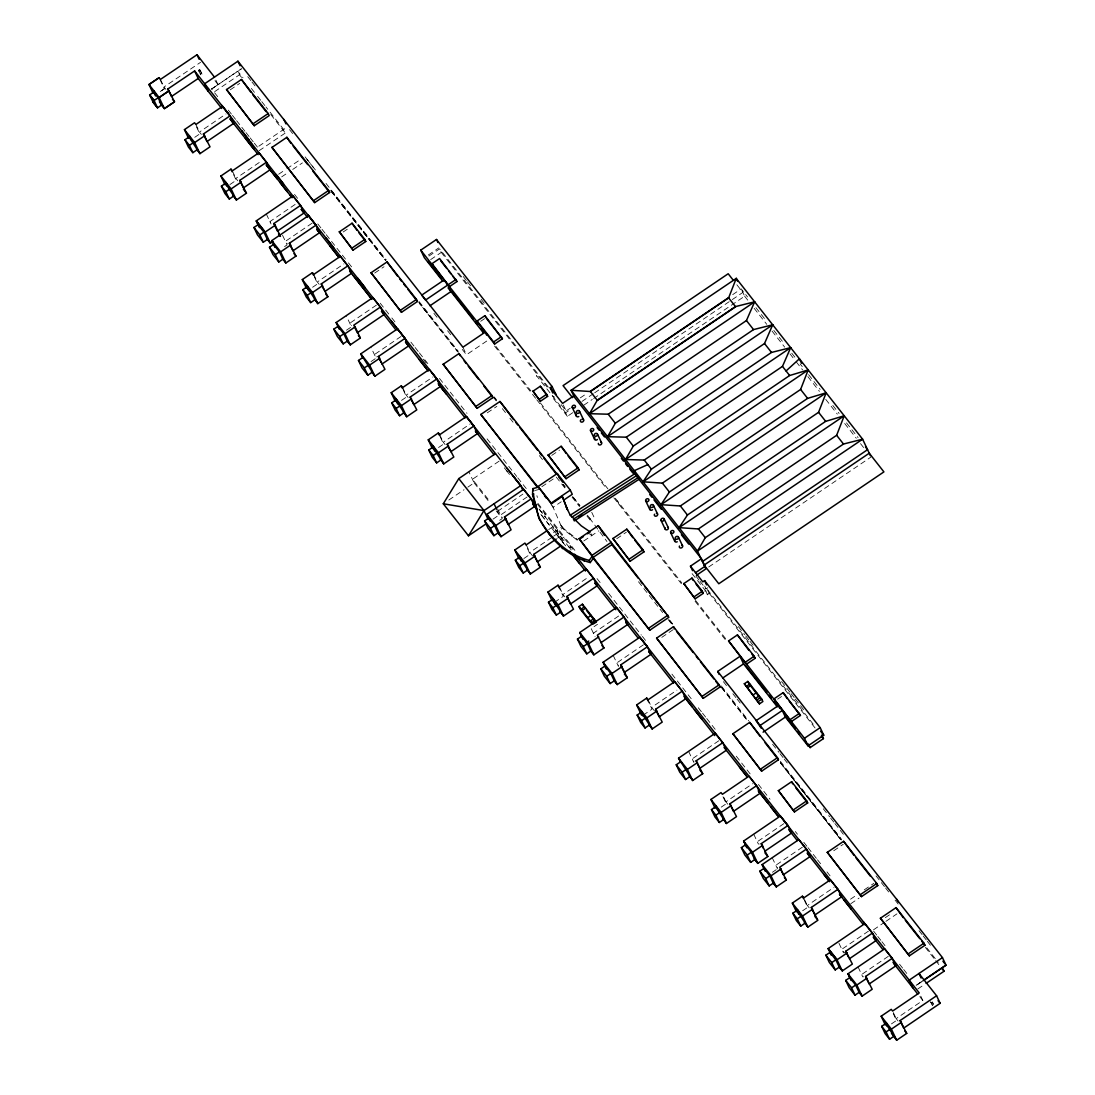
<?xml version="1.0" encoding="UTF-8"?>
<svg xmlns="http://www.w3.org/2000/svg" width="1095" height="1095" viewBox="0 0 1095 1095"><rect width="100%" height="100%" fill="white"/><g stroke="black" fill="none" stroke-linecap="round" stroke-linejoin="round"><path stroke-width="0.75" stroke-dasharray="5 3.75" d="M707.589 594.763L709.054 593.079L707.37 589.521L705.55 590.752L707.589 594.763L704.619 590.985M215.907 80.127L218.042 84.657L211.636 88.996L218.932 98.235M164.318 88.763L159.281 92.199L164.346 88.804L159.09 77.69M214.702 91.624L239.463 74.775L237.779 71.202L241.502 68.752L211.636 88.996L237.779 71.202L242.994 77.827M201.343 134.411L199.468 132.03L226.104 113.894M194.746 137.313L199.796 133.877L195.854 125.542M237.779 180.771L235.904 178.389L261.144 161.211M229.936 184.535L236.233 180.251L232.948 173.297M295.144 204.423L269.904 221.601L271.779 223.969M312.061 223.188L285.412 241.324L287.287 243.706M284.577 246.608L287.095 244.883L281.839 233.782M319.192 284.358L317.317 281.976L343.967 263.854M312.595 287.26L317.646 283.824L314.361 276.884M376.434 305.108L349.784 323.244L351.673 325.626M346.431 330.238L351.468 326.803L346.212 315.688M401.057 336.439L374.408 354.575L376.283 356.943M371.054 361.555L376.091 358.133L370.835 347.019M408.106 397.485L406.231 395.117L432.881 376.981M401.523 400.387L406.56 396.965L403.275 390.012M445.145 444.611L443.27 442.243L469.906 424.107M438.547 447.513L443.598 444.091L440.313 437.138M499.087 461.159L472.438 479.295L490.286 501.962M467.825 487.152L474.121 482.854L468.865 471.753M497.636 511.297L522.876 494.119M493.01 519.139L499.32 514.855L497.349 510.694M527.174 496.911L500.538 515.047L502.413 517.429M499.69 520.317L502.222 518.606L496.966 507.491M548.691 529.569L552.893 526.709L560.421 536.221L563.993 543.777L556.465 534.264L552.893 526.709M532.635 555.959L529.816 552.4L552.263 537.125M553.659 536.167L556.465 534.264M523.848 558.532L530.144 554.248L524.902 543.134M557.615 538.138L560.421 536.221M564.828 596.843L562.953 594.462L588.193 577.284M554.467 602.318L563.282 596.323L559.34 587.988M618.634 616.02L593.394 633.197L595.269 635.579M643.422 644.804L616.772 662.94L618.648 665.322M654.481 710.901L651.662 707.329L676.902 690.151M643.162 715.186L651.99 709.177L648.048 700.841M718.826 740.754L692.177 758.89L694.052 761.258M727.833 804.236L725.944 801.855L752.593 783.719M721.235 807.138L726.286 803.703L721.687 793.985M783.938 823.591L757.288 841.726L759.163 844.108M802.43 847.133L775.794 865.269L777.669 867.651M772.427 872.263L776.204 869.69M809.219 907.851L807.343 905.483L833.993 887.347M802.635 910.753L807.672 907.331L804.387 900.377M850.514 899.2L857.399 894.519M864.27 889.838L873.906 883.282M850.829 903.703L859.082 898.078M868.458 931.147L841.809 949.283L844.628 952.842M873.55 929.778L884.555 922.277M885.937 921.347L896.942 913.86M888.278 956.359L861.628 974.495L863.517 976.877M922.565 981.065L916.145 985.377L921.265 981.914M898.051 1020.978L896.175 1018.61L922.825 1000.474L919.964 994.424M891.467 1023.88L896.504 1020.458L893.219 1013.505M931.27 1002.76L930.531 1001.829L932.954 1006.319L931.27 1002.76L932.447 1001.952L934.131 1005.525M932.215 1005.388L933.392 1004.58L932.269 1002.212M230.237 89.831L239.723 83.398M343.159 232.017L350.222 227.226M374.723 273.038L384.03 266.728M428.268 255.025L438.753 247.922M428.98 256.025L439.601 248.839L548.746 387.698M430.663 259.597L441.285 252.397L439.601 248.839M480.691 321.3L484.606 318.645M462.268 349.428L466.47 354.766L488.767 339.669M487.275 412.829L496.856 406.354M580.295 397.882L587.358 393.105M732.719 294.623L741.192 288.875L747.515 296.923M561.146 404.63L566.129 410.981L570.235 408.189M581.965 401.427L593.257 393.776M594.667 392.818L742.862 292.42L736.579 284.413M572.767 412.678L567.361 416.333L565.677 412.774L571.084 409.106M583.758 405.218L592.231 399.483M593.641 398.525L744.655 296.211L741.192 288.875M448.827 500.032L464.034 489.725M551.757 455.383L559.531 450.113M541.82 486.728L555.493 477.461M537.426 497.458L536.892 495.693M551.018 504.603L553.126 507.272L561.242 501.77M545.091 515.006L544.557 513.24M553.495 532.471L562.105 526.64L562.748 527.995L557.026 531.869L560.585 539.424L564.336 536.892L575.943 551.688M557.328 530.048L557.793 531.171M570.043 546.213L570.865 547.801L570.331 546.022M583.772 540.998L598.828 530.801M616.718 538.726L626.381 532.184M594.051 626.655L597.487 624.314M708.725 566.977L871.031 457.012M700.02 581.322L706.015 588.946L707.822 587.714M661.818 637.345L674.465 628.776M777.655 699.13L781.57 696.488M833.733 850.747L843.232 844.3M885.321 917.651L890.522 914.133M165.879 89.352L164.004 86.97L200.577 62.306M198.428 70.326L199.605 69.532L200.344 70.463L202.027 74.022L200.85 74.83L198.428 70.326L200.85 74.83M199.167 71.257L200.344 70.463M200.111 73.885L201.288 73.091L199.605 69.532M258.831 146.196L287.396 126.924M259.132 150.686L285.357 133.001L283.673 129.443L265.934 106.94M278.636 174.242L285.535 169.588M286.917 168.657L300.714 159.35M281.689 176.87L287.219 173.147M292.735 169.424L302.398 162.909M916.145 985.377L921.661 981.654M917.829 988.949L924.727 984.295M535.236 490.437L539.424 489.314M567.361 416.333L553.495 398.703L552.167 395.596L554.508 397.156M589.343 533.758L591.889 535.496L590.219 531.965M577.257 540.218L564.308 529.98L560.544 524.656L563.665 528.625L577.886 539.726M840.262 839.085L780.475 762.818L840.522 838.524M458.34 352.371L419.221 303L457.162 351.29M494.297 397.731L496.405 400.4M563.035 484.455L565.143 487.124M572.548 496.459L579.953 505.808L572.534 496.322M590.52 519.139L587.344 515.143L606.958 541.519M568.428 546.378L571.248 549.95M919.8 996.642L922.825 1000.474M247.757 76.677L250.892 80.647M251.932 81.974L255.067 85.944M251.344 88.408L256.558 95.032M257.599 96.346L260.733 100.316M261.773 101.643L264.894 105.613M315.428 169.985L304.848 156.558L314.279 168.657M326.009 183.412L386.316 259.967M419.125 301.59L458.271 351.276M494.242 396.938L496.363 399.62M563.008 484.236L565.13 486.919M239.463 74.775L241.557 77.416M270.752 114.469L285.357 133.001M331.621 191.707L385.563 260.158M418.728 302.247L434.783 322.628M330.745 190.831L385.467 260.281M493.927 397.923L496.199 400.838M502.372 408.654L505.548 412.678M509.914 418.249L513.076 422.259M539.37 455.616L542.531 459.64M556.274 477.091L566.881 490.56M572.124 497.212L579.542 506.643M586.92 516.005L592.203 522.712M780.475 762.818L841.261 840.002M228.294 110.13L231.415 114.099M232.455 115.413L235.589 119.382M236.629 120.696L240.79 125.98M241.831 127.307L244.951 131.277M245.992 132.591L249.112 136.56M250.153 137.874L253.273 141.844M254.327 143.158L257.448 147.127M294.5 194.39L297.676 198.428M317.783 223.941L320.958 227.965M322.012 229.32L325.188 233.344M326.242 234.686L330.485 240.065M331.539 241.406L347.416 261.554M348.47 262.896L351.646 266.92M380.211 303.192L390.792 316.619M391.859 317.961L395.021 321.985M410.899 342.133L414.074 346.171M415.128 347.512L418.304 351.536M419.371 352.877L427.83 363.622M439.465 378.405L466.976 413.321M487.083 438.835L516.717 476.448M517.771 477.79L526.243 488.534M537.878 503.317L564.336 536.892M423.163 359.133L426.338 363.157M537.44 504.193L574.451 551.209M504.33 467.825L507.478 471.836M474.121 482.854L489.862 502.865M496.172 510.859L499.32 514.855M755.933 307.64L766.459 321.04M773.837 330.416L784.362 343.816M791.74 353.192L794.902 357.216M800.158 363.923L802.265 366.592M808.589 374.641L820.169 389.382M832.816 405.451L839.126 413.499M846.503 422.875L858.083 437.617M744.655 296.211L748.87 301.577M754.14 308.284L766.774 324.353M772.043 331.06L784.677 347.129M789.947 353.836L795.203 360.529M796.257 361.87L802.58 369.918M807.85 376.612L819.43 391.353M825.753 399.388L837.333 414.129M844.71 423.505L856.29 438.246M860.506 443.612L863.654 447.636M463.253 276.529L466.415 280.553M467.469 281.894L470.631 285.918M481.17 299.318L484.332 303.342M738.386 626.6L744.71 634.635M745.763 635.976L748.925 640M749.979 641.341L753.141 645.366M781.584 681.569L785.799 686.921M786.853 688.262L790.015 692.286M791.069 693.628L794.231 697.652M795.285 698.993L799.501 704.359M800.554 705.7L803.716 709.724M707.37 589.521L815.446 727.039M696.037 576.244L699.021 580.063M441.285 252.397L549.375 389.916M815.036 727.929L709.054 593.079L705.55 590.752L692.04 573.575L693.162 575.943M549.964 392.776L536.454 375.599L538.138 379.157M552.167 395.596L565.677 412.774M496.008 346.472L530.842 390.805M540.341 402.892L607.903 488.849M615.294 498.252L681.788 582.868M695.517 600.334L727.189 640.63M494.516 346.006L531.472 393.023M532.526 394.364L535.688 398.388M536.742 399.73L606.411 488.384M613.802 497.787L681.364 583.745M695.092 601.21L726.751 641.506M289.518 129.607L292.68 133.645M433.907 313.334L437.069 317.345M447.568 330.717L450.716 334.728M723.384 681.651L726.546 685.675M732.87 693.724L736.032 697.748M737.086 699.089L740.247 703.113M772.591 744.258L778.928 752.32M779.982 753.661L783.144 757.699M784.212 759.04L787.373 763.064M823.276 808.753L829.613 816.815M830.667 818.157L833.829 822.181M834.896 823.522L843.342 834.28M876.068 875.918L880.298 881.297M881.352 882.638L884.514 886.676M885.581 888.018L888.743 892.042M895.08 900.104L898.242 904.141M539.342 509.38L571.535 550.333M506.424 470.508L509.572 474.505M540.903 514.376L565.773 546.022M919.034 930.682L922.154 934.665M923.194 935.992L926.302 939.962M927.342 941.289L930.449 945.272M926.781 947.805L938.21 962.382M669.62 620.03L673.836 625.423M721.304 685.949L748.72 720.921M780.365 761.285L841.535 839.304M795.518 781.762L840.837 839.578M925.343 947.394L934.692 959.316M935.732 960.644L939.893 965.954M638.481 581.732L662.68 612.584M668.087 619.455L673.357 626.176M721.578 687.701L747.871 721.235M331.032 190.79L385.741 260.528M597.035 578.598L600.197 582.636M608.642 593.394L641.341 635.1M642.395 636.441L646.611 641.834M671.933 674.123L691.972 699.678M698.295 707.753L701.457 711.791M702.511 713.132L705.686 717.17M706.74 718.512L715.172 729.284M736.278 756.18L752.101 776.369M758.424 784.444L770.031 799.24M795.34 831.529L797.447 834.212M803.785 842.288L806.947 846.326M808 847.667L812.216 853.046M813.27 854.401L816.446 858.439M817.5 859.78L820.661 863.818M826.985 871.894L830.147 875.918M873.605 931.12L876.725 935.089M877.752 936.417L880.873 940.386M881.913 941.7L885.02 945.683M899.543 964.202L902.663 968.172M903.69 969.499L906.811 973.469M669.237 620.112L673.425 625.505M721.701 687.427L747.94 721.085M331.046 190.188L385.536 260.117M214.948 80.701L218.042 84.657M201.288 73.091L202.027 74.022M539.082 509.011L545.611 517.36M541.724 515.362L549.184 524.916M561.188 526.011L552.482 505.917L553.126 507.272M893.315 1012.56L896.175 1018.61M858.069 966.94L862.75 976.877M838.962 943.233L843.492 952.842M617.402 500.935L619.086 504.494M804.483 899.433L807.343 905.483M563.282 404.931L566.129 410.981M772.221 857.713L777.477 868.828M753.716 834.171L758.411 844.108M591.738 512.337L593.873 516.867M723.809 797.324L725.944 801.855M688.604 751.334L693.86 762.448M571.522 535.373L572.165 536.728M648.089 699.787L651.662 707.329M563.665 528.625L564.308 529.98M613.2 655.385L618.456 666.499M462.911 347.211L466.47 354.766M591.259 628.667L595.078 636.756M559.381 586.92L562.953 594.462M526.257 544.845L529.816 552.4M439.697 434.688L443.27 442.243M402.659 387.562L406.231 395.117M313.745 274.434L317.317 281.976M266.331 214.045L271.026 223.969M232.332 170.847L235.904 178.389M195.895 124.474L199.468 132.03M160.445 79.415L164.004 86.97M704.728 586.112L706.015 588.946"/><path stroke-width="1.5" d="M592.682 557.615L649.759 630.227L668.908 617.265L598.24 525.682L579.091 538.644L593.476 558.08L590.232 562.57C567.169 556.465 549.238 538.316 538.658 517.415L532.54 494.516L532.8 488.644L538.398 487.138L551.456 503.755L562.283 496.418L567.484 509.668L562.283 496.418M536.92 509.257L533.566 496.692L533.703 493.749M800.609 389.464L808.178 369.946L789.646 375.517L651.415 469.166L643.052 481.814L662.379 483.114L800.609 389.464L807.604 398.375L826.15 392.804L818.567 412.322L680.351 505.972L661.024 504.672L669.374 492.011L807.604 398.375M836.635 435.304L844.204 415.785L825.671 421.356L687.441 515.006L679.078 527.653L698.405 528.953L836.635 435.304L843.492 444.036L862.614 439.191L870.429 455.739M746.448 320.561L754.633 301.809L735.484 306.6L597.254 400.25L589.507 413.691L608.218 414.211L746.448 320.561L753.552 329.581L772.7 324.791L764.515 343.543L626.285 437.192L607.574 436.672L615.322 423.231L753.552 329.581M782.473 366.401L790.658 347.649L771.51 352.439L633.28 446.089L625.532 459.517L644.243 460.051L782.473 366.401L789.646 375.517M843.492 444.036L705.262 537.686L697.474 551.072L705.905 568.88L696.434 575.299M486.467 523.588L468.468 535.784L443.297 503.768L458.791 478.611L495.515 453.617M468.468 535.784L483.976 510.599L520.741 485.591L513.226 476.079M590.232 562.57L589.206 560.407L592.45 555.918L579.091 538.644M786.059 370.959L799.418 358.79L801.54 363.294M923.044 980.723L946.012 965.16L942.453 957.605L717.718 671.427L740.015 656.316L743.573 663.871L777.299 706.781M486.632 335.138L485.208 332.113L462.911 347.211L237.93 61.197L214.469 77.115L197.004 54.75L160.445 79.415L159.09 77.69L148.988 84.52L153.108 93.253M188.586 138.367L184.453 129.621L194.54 122.763L195.895 124.474L222.545 106.352L230.06 115.851L233.632 123.406L206.982 141.542L203.41 133.987L230.06 115.851M196.936 149.892L192.857 152.67L188.422 147.058L184.973 139.749L189.052 136.984L199.933 153.67L210.021 146.812L203.41 133.987M192.857 152.67L189.408 145.361L193.487 142.583M199.933 153.67L194.677 142.555L204.765 135.698M225.022 184.726L220.903 175.994L230.977 169.136L232.332 170.847L258.981 152.711L266.496 162.224L270.068 169.78L243.418 187.902L239.846 180.36L266.496 162.224M233.386 196.251L229.307 199.03L224.872 193.432L221.409 186.123L225.502 183.344L236.383 200.043L246.457 193.185L239.846 180.36M229.307 199.03L225.844 191.721L229.923 188.956M236.383 200.043L231.127 188.929L241.201 182.071M267.385 239.449L263.293 242.228L257.421 234.795L253.972 227.486L258.05 224.708L263.922 232.154L267.385 239.449L270.369 243.241L272.888 241.53M300.495 205.422L304.068 212.977L277.418 231.1L273.846 223.558L300.536 205.395L293.008 195.882L256.244 220.903L259.433 227.637M263.293 242.228L259.844 234.932L263.922 232.154M274.941 247.374L271.752 240.64L308.516 215.619L316.044 225.132L319.576 232.701L292.926 250.837L289.354 243.282L316.044 225.132M282.893 259.187L278.801 261.965L272.929 254.533L269.479 247.224L273.558 244.445L279.43 251.877L282.893 259.187L285.877 262.978L295.965 256.107L289.395 243.268L290.709 244.993L280.635 251.864L285.877 262.978M278.801 261.965L275.351 254.656L279.43 251.877M306.436 288.313L302.302 279.581L312.39 272.71L313.745 274.434L340.394 256.298L347.909 265.811L351.481 273.353L324.832 291.489M314.799 299.838L310.706 302.617L306.271 297.005L302.822 289.71L306.901 286.931L317.783 303.63L327.87 296.759L321.259 283.933L347.909 265.811M310.706 302.617L307.257 295.308L311.336 292.529M317.783 303.63L312.54 292.516L322.614 285.644M339.313 329.28L336.138 322.546L372.902 297.539L380.417 307.038L383.948 314.621L357.312 332.757L354.451 326.707M347.266 341.106L343.187 343.871L337.301 336.439L333.852 329.143L337.931 326.365L343.816 333.797L347.266 341.106L350.263 344.884L360.351 338.026L355.095 326.912M380.417 307.038L353.74 325.201L355.122 326.885L345.007 333.77L350.263 344.884M343.187 343.871L339.737 336.576L343.816 333.797M397.485 328.883L404.999 338.396L378.364 356.532L384.961 369.357L374.887 376.215L360.761 353.877L397.526 328.856L405.041 338.369L408.572 345.952L381.922 364.074M371.889 372.423L367.81 375.202L361.925 367.769L358.476 360.46L362.554 357.682M367.81 375.202L364.348 367.906L368.44 365.128M395.35 401.441L391.216 392.708L401.304 385.851L402.659 387.562L429.308 369.426L436.823 378.938L440.395 386.494L413.746 404.616L410.173 397.074L436.823 378.938M403.713 412.966L399.62 415.744L395.199 410.146L391.736 402.837L395.829 400.058L406.697 416.757L416.784 409.9L410.173 397.074M399.62 415.744L396.171 408.449L400.25 405.67M406.697 416.757L401.454 405.643L411.528 398.785M432.388 448.567L428.254 439.834L438.342 432.977L439.697 434.688L466.347 416.552L473.861 426.064L477.434 433.62L450.784 451.742M440.751 460.092L436.659 462.87L432.224 457.272L428.775 449.963L432.853 447.184L443.735 463.883L453.823 457.026L447.212 444.2L473.861 426.064M436.659 462.87L433.209 455.575L437.288 452.796M443.735 463.883L438.493 452.769L448.567 445.911M490.067 521.083L486.878 514.349L523.643 489.342L531.171 498.841L504.48 517.004L508.053 524.56L534.702 506.424L531.13 498.868M498.006 532.909L493.927 535.674L488.055 528.242L484.592 520.946L488.685 518.168L494.557 525.6L498.006 532.909L501.004 536.687L511.091 529.829L505.835 518.715M493.927 535.674L490.478 528.379L494.557 525.6M501.004 536.687L495.748 525.573L505.876 518.688L504.48 517.004M518.948 558.737L514.814 549.991L524.902 543.134L526.257 544.845L547.295 530.528M527.297 570.249L523.218 573.027L518.784 567.429L515.334 560.12L519.413 557.341L530.295 574.04L540.382 567.183L533.771 554.357L556.205 539.082M523.218 573.027L519.769 565.732L523.848 562.953M530.295 574.04L525.039 562.926L535.126 556.068M561.188 545.68L537.344 561.913L533.771 554.357M552.072 600.799L547.952 592.067L558.026 585.209L559.381 586.92L586.03 568.784L593.545 578.297L597.117 585.852L570.468 603.975L566.909 596.433L593.545 578.297M560.435 612.324L556.356 615.103L551.921 609.491L548.472 602.195L552.551 599.417L563.432 616.115L573.506 609.258L566.909 596.433M556.356 615.103L552.893 607.793L556.985 605.015M563.432 616.115L558.176 605.001L568.264 598.144M582.923 639.234L579.748 632.513L616.512 607.492L624.027 617.005L627.558 624.574L600.909 642.71M590.876 651.06L586.797 653.838L580.911 646.406L577.462 639.097L581.541 636.318L587.426 643.75L590.876 651.06L593.873 654.851L603.947 647.98L597.35 635.155L624.027 617.005M586.263 642.765L588.782 641.054M586.797 653.838L583.334 646.529L587.426 643.75M598.732 636.852L588.617 643.737L593.873 654.851M606.301 668.977L603.112 662.256L639.877 637.235L647.405 646.748L650.936 654.317L624.287 672.453L620.714 664.898L647.405 646.748L639.85 637.263M614.254 680.803L610.175 683.581L604.289 676.149L600.84 668.84L604.919 666.061L610.791 673.493L614.254 680.803L617.251 684.594L627.325 677.723L620.755 664.87L622.069 666.609L611.995 673.48L617.251 684.594M610.175 683.581L606.712 676.272L610.791 673.493M641.478 715.131L636.647 704.934L646.734 698.062L648.089 699.787L674.739 681.651L682.253 691.164L685.826 698.706L659.176 716.842L655.604 709.286L682.253 691.164M649.143 725.191L645.051 727.97L640.63 722.358L637.167 715.062L641.259 712.284L652.127 728.983L662.215 722.111L655.604 709.286M645.051 727.97L641.602 720.661L645.68 717.882M652.127 728.983L646.885 717.868L656.959 710.997M715.254 733.198L722.809 742.684L696.133 760.847L702.73 773.672L692.656 780.53L678.53 758.192L715.295 733.171M689.658 776.738L685.579 779.517L679.694 772.085L676.245 764.775L680.323 762.01M685.579 779.517L682.117 772.221L686.209 769.443M692.656 780.53L687.4 769.415L697.515 762.531M715.076 808.192L710.942 799.46L721.03 792.588L722.385 794.299L749.021 776.177L756.549 785.69L760.122 793.232L733.472 811.368L729.9 803.812L756.549 785.69M723.425 819.717L719.347 822.496L714.912 816.884L711.463 809.588L715.541 806.81L726.423 823.508L736.511 816.637L729.9 803.812M719.347 822.496L715.897 815.186L719.976 812.408M726.423 823.508L721.167 812.394L731.255 805.523M746.817 847.763L743.628 841.042L780.393 816.021L787.921 825.534L791.452 833.103L764.803 851.239M754.77 859.589L750.691 862.367L744.805 854.935L741.356 847.626L745.435 844.847L751.307 852.28L754.77 859.589L757.767 863.38L767.841 856.509L761.23 843.684L787.921 825.534L780.365 816.049M750.691 862.367L747.228 855.058L751.307 852.28M757.767 863.38L752.511 852.266L762.626 845.381M765.323 871.305L762.134 864.585L798.898 839.564L806.426 849.077L809.958 856.646L783.308 874.782L780.448 868.746M773.262 883.131L769.183 885.91L763.311 878.464L759.848 871.168L763.94 868.39L769.812 875.822L773.262 883.131L776.259 886.909L786.347 880.052L779.736 867.226L806.426 849.077M769.183 885.91L765.734 878.601L769.812 875.822M781.132 868.924L771.003 875.808L776.259 886.909M796.476 911.82L792.342 903.074L802.416 896.216L803.771 897.927L830.421 879.791L837.949 889.304L841.507 896.86L814.858 914.996L811.299 907.44L837.949 889.304M804.825 923.331L800.746 926.11L796.311 920.512L792.862 913.203L796.941 910.424L807.823 927.123L817.897 920.265L811.299 907.44M800.746 926.11L797.283 918.814L801.376 916.036M807.823 927.123L802.567 916.009L812.654 909.151M831.338 955.319L828.162 948.585L864.927 923.578L872.441 933.077L875.986 940.66L849.337 958.796M839.29 967.131L835.211 969.91L829.339 962.478L825.876 955.182L829.969 952.404L835.841 959.836L839.29 967.131L842.288 970.923L852.375 964.065L845.764 951.24L872.441 933.077M835.211 969.91L831.762 962.614L835.841 959.836M847.147 952.924L837.032 959.809L842.288 970.923M851.157 980.531L847.982 973.811L884.705 948.817L892.233 958.317L895.806 965.872L869.156 984.008M859.11 992.357L855.031 995.136L849.159 987.704L845.696 980.395L849.788 977.616L855.66 985.048L859.11 992.357L862.107 996.149L872.195 989.278L865.584 976.453L892.233 958.317M855.031 995.136L851.581 987.827L855.66 985.048M862.107 996.149L856.851 985.035L866.939 978.163M885.294 1024.934L881.174 1016.201L891.248 1009.344L892.603 1011.055L919.252 992.919L574.642 554.289M893.657 1036.459L889.578 1039.237L885.143 1033.639L881.68 1026.33L885.773 1023.551L896.654 1040.25L906.728 1033.393L900.117 1020.567L936.581 995.752L918.979 973.496L909.165 980.162L912.724 987.704L917.774 994.096M889.578 1039.237L886.115 1031.942L890.208 1029.163M896.654 1040.25L891.398 1029.136L901.472 1022.278M936.581 995.752L940.153 1003.307L903.69 1028.109L900.117 1020.567M226.542 89.571L241.447 79.483L268.207 113.524L269.192 115.618L254.286 125.706L226.542 89.571L254.286 125.706M253.301 123.625L268.207 113.524M271.971 147.414L286.89 137.299L328.637 190.421L329.622 192.501L314.703 202.616L271.971 147.414L314.703 202.616M313.717 200.536L328.637 190.421M339.354 231.839L352.056 223.229L364.786 239.422L365.771 241.502L353.069 250.112L339.354 231.839L353.069 250.112M352.084 248.031L364.786 239.422M371.082 272.751L387.028 261.951L416.47 299.414L417.455 301.495L401.509 312.294L371.082 272.751L401.509 312.294M442.955 281.374L424.34 257.681L420.767 250.139L436.494 239.476L552.044 386.494L555.973 394.515L553.865 391.832M432.046 263.649L439.588 258.543L456.998 281.524L449.456 286.644L432.046 263.649L433.031 265.729M400.524 310.213L416.47 299.414M447.841 284.96L425.544 300.057L421.684 295.144L443.981 280.046L447.841 284.96L450.962 291.544L430.048 305.71M448.471 284.549L456.013 279.444M478.091 323.066L477.105 320.972L484.934 315.675L502.413 338.752L494.598 344.063L420.767 250.139M443.188 364.279L459.01 353.575L491.97 395.514L492.955 397.594L477.133 408.312L443.188 364.279L477.133 408.312M494.598 344.063L493.599 341.969L501.428 336.671M476.147 406.231L491.97 395.514M537.385 487.261L480.828 414.457L499.977 401.482L557.191 474.286M533.046 391.175L540.328 386.234L546.638 394.282L547.623 396.363L540.355 401.29L533.046 391.175L540.355 401.29M552.852 393.064L550.224 387.726L552.044 386.494M539.37 399.21L546.638 394.282M589.507 413.691L754.633 301.809M548.184 455.055L561.133 446.281L578.078 467.825L579.063 469.906L566.101 478.693L548.184 455.055L566.101 478.693M607.574 436.672L772.7 324.791M538.398 487.138L538.097 486.495L557.245 473.519L570.29 490.122L572.274 494.297L563.939 499.95M565.116 476.599L578.078 467.825M551.456 503.755L551.141 503.098L570.29 490.122M625.532 459.517L790.658 347.649M579.145 516.881L581.938 514.992M643.052 481.814L808.178 369.946M580.747 538.384L583.457 536.55M587.509 533.799L590.219 531.965L581.322 525.874L570.344 515.156L635.059 473.587L638.18 477.571L639.015 479.323L574.3 520.891L573.465 519.126L638.18 477.571M661.024 504.672L826.15 392.804M612.981 538.507L626.778 529.159L642.984 549.786L643.97 551.88L630.172 561.215L612.981 538.507L630.172 561.215M592.149 555.261L611.284 542.285M612.283 544.379L593.134 557.355L649.759 630.227M629.187 559.134L642.984 549.786M679.078 527.653L844.204 415.785M592.053 624.109L580.09 608.888L578.981 606.548L582.417 604.207L596.392 621.974L594.092 623.534M581.021 609.149L584.47 606.808M582.116 610.545L585.565 608.204M587.741 617.703L591.19 615.363M590.342 621.002L593.791 618.675M591.642 622.658L595.091 620.331M692.601 570.687L690.466 566.156L701.416 558.737L573.506 396.007L562.57 403.425L550.224 387.726M702.429 561.543L867.568 449.675L865.461 446.993M695.407 572.781L704.988 566.293L701.416 558.737M683.827 583.594L691.972 578.078L702.306 591.232L703.291 593.326L695.161 598.828L683.827 583.594L695.161 598.828M761.217 728.216L756.111 720.661L778.408 705.55L782.268 710.477L785.389 717.061L808.014 745.846L823.741 735.197L820.169 727.641L704.619 580.624L702.798 581.856L690.466 566.156M694.175 596.748L702.306 591.232M648.774 628.147L667.923 615.171M656.603 638.125L673.48 626.682L719.169 684.813L720.154 686.893L703.277 698.323L656.603 638.125L703.277 698.323M728.558 640.917L737.428 634.908L754.168 656.22L755.153 658.3L746.284 664.309L728.558 640.917L804.442 738.29L808.014 745.846M745.298 662.229L754.168 656.22M722.673 678.038L743.573 663.871M702.292 696.242L719.169 684.813M744.381 683.759L747.817 681.418L761.778 699.185L762.886 701.525L759.437 703.866L744.381 683.759L759.437 703.866M746.42 686.36L749.87 684.019M747.515 687.756L750.965 685.415M753.141 694.914L756.59 692.587M755.742 698.227L759.191 695.886M757.042 699.869L760.477 697.542M758.342 701.525L761.778 699.185M774.055 698.815L783.185 692.629L800.445 715.418L791.315 721.605L774.055 698.815L775.041 700.896M732.911 733.732L749.692 722.358L777.464 757.685L778.449 759.766L761.655 771.14L732.911 733.732L761.655 771.14M759.971 725.574L782.268 710.477M763.092 732.172L785.389 717.061M790.33 719.524L799.46 713.338M804.442 738.29L820.169 727.641M760.669 769.06L777.464 757.685M805.934 742.232L810.149 747.611L823.426 738.619L821.743 735.046M778.394 790.645L791.617 781.693L806.686 800.856L807.672 802.936L794.45 811.901L778.394 790.645L794.45 811.901M793.464 809.807L806.686 800.856M827.314 852.334L843.602 841.302L876.78 883.501L877.766 885.595L861.478 896.627L827.314 852.334L861.478 896.627M860.492 894.547L876.78 883.501M880.435 918.212L896.038 907.645L923.975 943.192L924.96 945.272L909.356 955.839L880.435 918.212L909.356 955.839M908.371 953.759L923.975 943.192M942.453 957.605L918.979 973.496L921.114 978.027M923.92 980.107L946.012 965.16M159.09 77.69L148.988 84.52L159.131 97.51L164.387 108.624L174.502 101.794L167.905 88.969L194.623 70.942L536.221 505.397M153.752 92.131L149.659 94.895L153.095 102.205L157.516 107.83L161.608 105.065L158.159 97.756L153.752 92.131L155.558 95.963M158.159 97.756L154.053 100.521L149.659 94.895L154.08 100.507L157.516 107.83L153.095 102.205M194.623 70.942L198.195 78.484L171.463 96.511L167.905 88.969M214.469 77.115L204.642 83.754L208.214 91.309L221.751 108.473M926.11 983.351L944.054 971.251L942.371 967.693M571.905 517.141L636.619 475.586L634.292 470.672L647.829 464.608M443.297 503.768L483.976 510.599L487.918 518.934M538.658 517.415C549.526 537.289 566.881 554.535 589.206 560.407M938.073 1000.693L940.153 1003.307M231.743 121.025L233.632 123.406M266.304 165.016L270.068 169.78M301.248 209.405L304.068 212.977M319.576 232.701L316.756 229.142L339.053 257.544M349.606 270.985L351.481 273.353M405.752 342.379L408.572 345.952M438.52 384.112L440.395 386.494M475.558 431.238L477.434 433.62M532.813 504.042L534.702 506.424M579.515 563.446L572.001 553.933L585.455 571.07M595.242 583.471L597.117 585.852M625.683 622.206L627.558 624.574M649.061 651.936L650.936 654.317M683.951 696.338L692.191 706.864M694.449 709.752L701.977 719.264M739.467 767.075L746.982 776.588L724.041 747.392M758.233 790.864L760.368 793.56M760.519 793.793L768.033 803.306M770.552 806.618L778.066 816.131L758.602 791.356M788.633 829.545L791.452 833.103M807.138 853.087L809.958 856.646M823.96 874.522L829.599 881.653M839.632 894.478L841.507 896.86M843.78 899.734L851.294 909.247M873.167 937.087L875.986 940.66M892.986 962.313L895.806 965.872M273.846 223.558L275.242 225.242L265.127 232.126L270.369 243.241M378.391 356.505L379.746 358.216L369.631 365.1L374.887 376.215M243.391 189.298L246.457 193.185M278.486 233.892L280.457 236.383L275.201 225.269M293.994 253.616L295.965 256.107M325.831 294.172L327.87 296.759M358.366 335.535L360.351 338.026M538.329 564.596L540.382 567.183M601.976 645.489L603.947 647.98M624.369 673.986L627.325 677.723M699.773 769.936L702.73 773.672M764.885 852.772L767.841 856.509M784.376 877.56L786.347 880.052M814.831 916.378L816.884 918.965M904.689 1030.806L906.728 1033.393M184.453 129.621L194.677 142.555M220.903 175.994L231.127 188.929M271.752 240.64L280.662 251.836M302.302 279.581L312.54 292.516M336.138 322.546L345.048 333.756M360.761 353.877L369.658 365.073M391.216 392.708L401.454 405.643M428.254 439.834L438.493 452.769M486.878 514.349L495.789 525.559M514.814 549.991L525.039 562.926M547.952 592.067L558.176 605.001M579.748 632.513L588.645 643.709M603.112 662.256L612.023 673.452M636.647 704.934L646.885 717.868M678.53 758.192L687.427 769.388M710.942 799.46L721.167 812.394M196.511 148.975L199.495 152.752M232.948 195.334L235.945 199.126M743.628 841.042L752.539 852.238M762.134 864.585L771.044 875.781M266.947 238.532L269.945 242.323M282.455 258.269L285.453 262.047M792.342 903.074L802.567 916.009M828.203 948.571L837.073 959.781L828.162 948.585M314.361 298.921L317.358 302.713M346.828 340.175L349.825 343.967M847.982 973.811L856.851 985.035M371.451 371.506L374.449 375.298M881.174 1016.201L891.398 1029.136M403.275 412.048L406.272 415.84M440.313 459.175L443.311 462.966M497.582 531.978L500.579 535.77M526.873 569.332L529.857 573.123M559.997 611.407L562.994 615.198M590.438 650.143L593.435 653.92M613.816 679.885L616.813 683.663M648.705 724.274L651.703 728.065M689.22 775.821L692.218 779.613M723.001 818.8L725.985 822.578M754.332 858.672L757.329 862.449M772.837 882.214L775.835 885.992M804.387 922.414L807.385 926.206M838.866 966.214L841.85 970.006M858.685 991.44L861.669 995.218M184.973 139.749L189.408 145.361M891.453 1033.297L896.216 1039.333M221.409 186.123L225.844 191.721M253.972 227.486L259.844 234.932M269.479 247.224L275.351 254.656M302.822 289.71L307.257 295.308M333.852 329.143L339.737 336.576M358.476 360.46L364.348 367.906M391.736 402.837L396.171 408.449M428.775 449.963L433.209 455.575M484.592 520.946L490.478 528.379M515.334 560.12L519.769 565.732M548.472 602.195L552.893 607.793M577.462 639.097L583.334 646.529M600.84 668.84L606.712 676.272M637.167 715.062L641.602 720.661M676.245 764.775L682.117 772.221M711.463 809.588L715.897 815.186M741.356 847.626L747.228 855.058M759.848 871.168L765.734 878.601M792.862 913.203L797.283 918.814M825.876 955.182L831.762 962.614M845.696 980.395L851.581 987.827M881.68 1026.33L886.115 1031.942M506.958 468.181L520.714 485.605L522.849 490.136M230.101 119.04L254.067 149.413M458.791 478.611L483.976 510.599M733.431 280.416L728.189 273.75L563.063 385.618L572.493 397.622M764.515 343.543L771.51 352.439M818.567 412.322L825.671 421.356M608.218 414.211L615.322 423.231M626.285 437.192L633.28 446.089M644.243 460.051L651.415 469.166M662.379 483.114L669.374 492.011M680.351 505.972L687.441 515.006M698.405 528.953L705.262 537.686M597.117 427.556L599.225 430.239M601.333 432.908L604.495 436.932M621.344 458.367L623.452 461.05M625.56 463.732L627.668 466.415M629.776 469.084L632.924 473.108M649.773 494.543L651.881 497.226M653.989 499.909L661.366 509.284M681.377 534.743L688.741 544.133M820.579 731.173L823.741 735.197M821.332 735.949L823.426 738.619M787.223 698.596L783.185 692.629M789.262 701.183L800.445 715.418M748.87 650.32L737.428 634.908M752.019 654.304L755.153 658.3M696.05 584.114L703.291 593.326M486.946 319.069L502.413 338.752M547.623 396.363L540.328 386.234M440.573 260.624L446.733 268.467M448.786 271.081L450.839 273.695M452.892 276.31L456.998 281.524M477.105 320.972L493.599 341.969M428.008 261.39L441.737 278.855M452.29 292.283L473.41 319.151M475.517 321.834L477.625 324.517M480.801 328.541L483.963 332.579M745.763 665.678L766.87 692.533M768.977 695.229L771.099 697.912M774.261 701.936L777.423 705.974M785.868 716.719L795.367 728.805M797.488 731.487L799.596 734.17M448.06 287.862L483.525 332.976M749.924 685.032L759.889 697.72M632.828 537.7L626.778 529.159M634.854 540.273L643.97 551.88M566.115 453.426L561.133 446.281M568.1 455.972L579.063 469.906M513.541 419.577L499.977 401.482M515.635 422.246L517.73 424.915M519.838 427.584L537.659 450.264M539.753 452.933L541.861 455.602M543.955 458.271L556.534 474.286M558.628 476.955L562.83 482.293M604.44 535.236L598.24 525.682M611.831 544.639L638.262 578.269M640.37 580.952L642.478 583.649M644.599 586.331L665.733 613.227M903.224 917.637L896.038 907.645M905.305 920.265L919.786 938.689M921.853 941.33L924.96 945.272M853.922 855.25L843.602 841.302M856.003 857.891L870.511 876.356M875.699 882.953L877.766 885.595M759.944 736.223L749.692 722.358M765.077 742.766L778.449 759.766M397.485 276.077L387.028 261.951M399.579 278.746L401.687 281.429M403.795 284.098L405.889 286.781M407.997 289.45L417.455 301.495M464.116 360.898L466.169 363.513M468.236 366.141L478.529 379.253M483.689 385.796L492.955 397.594M676.546 631.418L693.162 652.552M696.269 656.507L698.35 659.149M700.43 661.791L713.926 678.968M715.993 681.61L720.154 686.893M250.673 92.035L241.447 79.483M252.726 94.663L266.112 111.69M288.929 140.707L291.01 143.363M293.104 146.018L307.709 164.62M312.924 171.258L329.622 192.501M795.613 787.606L807.672 802.936M356.956 230.292L352.056 223.229M358.914 232.783L365.771 241.502M538.097 486.495L551.141 503.098M480.828 414.457L538.042 487.261M544.448 495.707L546.46 498.252M258.16 154.628L254.108 149.468L250.55 141.926M266.263 164.934L292.064 197.757M301.33 209.542L307.476 217.371M350.345 271.916L371.93 299.387L360.871 285.248M381.43 311.473L395.897 329.869M405.41 341.969L428.241 371.027M438.917 384.605L465.074 417.893M475.367 430.992L494.009 454.712M532.622 503.837L536.755 509.107M594.845 583.019L615.842 609.723M626.135 622.822L638.33 638.344M648.623 651.429L673.589 683.212M685.251 698.035L714.761 735.58M790.097 831.447L797.297 840.604M807.562 853.662L829.12 881.092M839.441 894.232L863.024 924.221M586.523 610.353L595.502 621.782M578.981 606.548L592.942 624.314M942.904 961.177L944.985 963.833M941.974 968.596L944.054 971.251M874.371 938.716L882.666 949.31M894.067 963.874L912.724 987.704M466.73 416.935L474.19 426.489M391.326 320.999L398.785 330.539M431.841 372.546L439.314 382.1M357.559 278.02L365.018 287.574M307.722 214.606L315.182 224.16M326.214 238.149L333.674 247.703M241.694 130.606L249.154 140.146M276.104 174.433L283.564 183.987M221.874 105.38L229.334 114.934M439.081 384.769L446.541 394.323M475.901 431.649L477.762 434.044M419.262 359.557L426.735 369.097M438.219 383.674L442.873 389.642M353.206 275.502L360.666 285.056M316.879 229.32L318.754 231.716M329.787 245.704L338.985 257.448M269.945 169.561L277.405 179.115M279.677 181.989L287.136 191.543M289.764 194.773L291.626 197.168M230.101 118.903L232.906 122.489M245.266 138.148L252.726 147.702M198.195 78.484L208.214 91.309M172.462 99.193L174.502 101.794L164.387 108.624L161.608 105.065M159.405 101.89L163.949 107.707M565.814 506.15L570.495 515.677M737.647 281.388L736.237 278.404L571.111 390.272L574.273 396.979M896.791 899.269L898.215 902.294M808.466 744.053L810.149 747.611M778.408 705.55L779.654 708.191M863.503 921.826L864.927 924.851M747.817 681.418L748.925 683.759M678.476 537.207A1.725 1.423 -25.3 0 1 676.491 539.315A1.725 1.423 -25.3 0 1 675.656 537.002A1.725 1.423 -25.3 0 1 678.476 537.207L682.582 545.899M791.617 781.693L792.602 783.774M664.2 519.057A1.725 1.423 -25.3 0 1 662.229 521.165A1.725 1.423 -25.3 0 1 661.38 518.852A1.725 1.423 -25.3 0 1 664.2 519.057L668.306 527.735M670.646 532.594L674.753 541.286M691.972 578.078L692.957 580.158M661.01 520.317L665.117 529.008M653.482 505.411A1.725 1.423 -25.3 0 1 651.511 507.519A1.725 1.423 -25.3 0 1 650.663 505.206A1.725 1.423 -25.3 0 1 653.482 505.411L657.589 514.102M635.059 473.587L635.88 475.353M645.68 500.812L649.787 509.503M865.584 976.453L868.444 982.502M886.279 1022.675L888.086 1026.48M885.773 1023.551L886.977 1026.111M717.718 671.427L719.141 674.438M845.764 951.24L848.625 957.276M597.487 434.167A1.725 1.423 -25.3 0 1 595.516 436.275A1.725 1.423 -25.3 0 1 594.681 433.976A1.725 1.423 -25.3 0 1 597.487 434.167L601.607 442.859M848.324 974.235L850.131 978.054M590.479 430.581L594.585 439.273M579.529 411.323A1.725 1.423 -25.3 0 1 577.558 413.431A1.725 1.423 -25.3 0 1 576.709 411.118A1.725 1.423 -25.3 0 1 579.529 411.323L583.635 420.015M572.206 407.34L576.312 416.032M802.416 896.216L803.73 898.995M673.48 626.682L674.465 628.776M722.768 742.711L726.341 750.267L699.691 768.403L696.133 760.847M797.447 909.548L799.254 913.353M796.941 910.424L798.748 914.257M761.23 843.684L763.379 848.214M762.476 865.009L764.283 868.828M743.97 841.466L745.777 845.285M484.934 315.675L485.92 317.755M716.062 805.92L717.855 809.725M557.245 473.519L558.231 475.613M436.494 239.476L437.932 242.501M678.873 758.63L680.666 762.435M583.087 558.847L584.114 561.01M646.734 698.062L648.048 700.841M641.766 711.394L643.573 715.213M641.259 712.284L643.066 716.116M561.489 546.446L562.515 548.622M532.8 488.644L533.826 490.806M532.54 494.516L533.566 496.692M548.718 532.841L549.745 535.017M582.417 604.207L583.525 606.548M459.01 353.575L459.996 355.656M603.454 662.68L605.261 666.499M558.026 585.209L559.34 587.988M580.09 632.937L581.883 636.756M553.057 598.527L554.864 602.346M552.551 599.417L554.96 604.522M519.933 556.465L521.726 560.27M494.064 503.741L496.692 509.298M519.413 557.341L521.22 561.174M447.212 444.2L450.072 450.237M438.342 432.977L439.656 435.755M283.824 119.369L285.973 123.899M433.374 446.295L435.167 450.113M286.89 137.299L287.875 139.38M432.853 447.184L434.674 451.017M401.304 385.851L402.618 388.629M378.364 356.532L381.211 362.568M237.93 61.197L240.065 65.727M396.335 399.182L398.142 402.987M395.829 400.058L397.636 403.891M361.104 354.315L362.897 358.12M321.259 283.933L324.12 289.983M312.39 272.71L313.704 275.488M307.421 286.041L309.214 289.86M306.901 286.931L308.722 290.764M197.004 54.75L199.153 59.281M256.586 221.341L258.393 225.146M230.977 169.136L232.291 171.915M226.008 182.454L227.815 186.273M225.502 183.344L226.706 185.904M189.572 136.095L191.365 139.9M154.053 91.008L155.86 94.827M536.304 508.627L539.684 519.577M569.783 551.209L570.769 553.358M704.619 580.624L706.549 584.881M681.761 545.132A1.725 1.423 -25.3 0 1 682.459 547.021A1.725 1.423 -25.3 0 1 680.2 547.924A1.725 1.423 -25.3 0 1 679.502 546.035M677.244 541.765A1.725 1.423 -25.3 0 1 675.136 539.808M667.498 526.982A1.725 1.423 -25.3 0 1 668.183 528.871A1.725 1.423 -25.3 0 1 665.924 529.775A1.725 1.423 -25.3 0 1 665.24 527.886M656.37 513.268A1.725 1.423 -25.3 0 1 657.575 514.978A1.725 1.423 -25.3 0 1 655.344 516.169A1.725 1.423 -25.3 0 1 654.523 514.239M652.593 509.709A1.725 1.423 -25.3 0 1 649.91 508.381M600.785 442.106A1.725 1.423 -25.3 0 1 601.538 443.872A1.725 1.423 -25.3 0 1 599.485 444.953A1.725 1.423 -25.3 0 1 598.376 443.379M597.405 439.478A1.725 1.423 -25.3 0 1 595.05 439.861A1.725 1.423 -25.3 0 1 594.968 437.808M581.979 419.193A1.725 1.423 -25.3 0 1 583.662 420.754A1.725 1.423 -25.3 0 1 581.253 422.04A1.725 1.423 -25.3 0 1 580.815 419.809M578.79 416.511A1.725 1.423 -25.3 0 1 576.435 414.895M736.237 278.404L728.627 297.881L590.397 391.517L571.111 390.272L697.474 551.072L862.614 439.191L736.237 278.404M169.219 90.639L159.131 97.51L169.246 90.68M728.503 297.731L590.273 391.38L597.377 400.4L735.607 306.751L728.503 297.731M869.238 453.22L704.112 565.088L718.785 583.758L883.911 471.89L869.238 453.22M265.154 232.099L256.285 220.875L265.127 232.126M671.865 533.429A1.725 1.423 -25.3 0 0 673.849 531.321A1.725 1.423 -25.3 0 0 671.03 531.116A1.725 1.423 -25.3 0 0 671.865 533.429M646.899 501.647A1.725 1.423 -25.3 0 0 648.87 499.539A1.725 1.423 -25.3 0 0 646.05 499.347A1.725 1.423 -25.3 0 0 646.899 501.647M591.697 431.416A1.725 1.423 -25.3 0 0 593.668 429.308A1.725 1.423 -25.3 0 0 590.862 429.117A1.725 1.423 -25.3 0 0 591.697 431.416M573.424 408.175A1.725 1.423 -25.3 0 0 575.395 406.067A1.725 1.423 -25.3 0 0 572.589 405.862A1.725 1.423 -25.3 0 0 573.424 408.175"/></g></svg>
